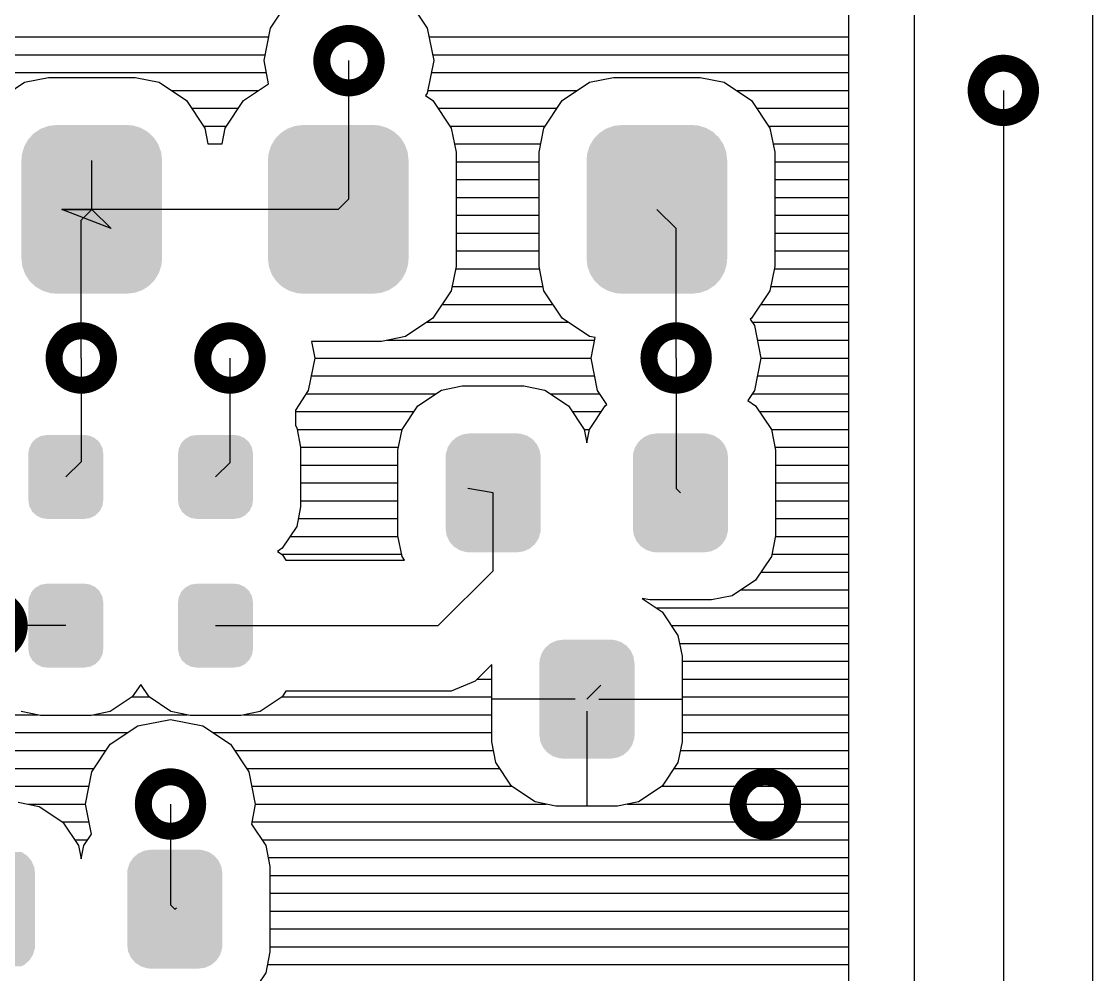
# Model space of a CAD drawing. Extents: x 295 to 953, y 10 to 290.
# Drawn here: x 643.97 to 666.84, y 120.33 to 140.69 of the extents above; entities that cross this region are included whole.
import ezdxf

# ---------------------------------------------------------------- set-up
doc = ezdxf.new("R2010")
doc.units = 0
doc.header["$LTSCALE"] = 5
doc.header["$MEASUREMENT"] = 0
doc.layers.get('0').update_dxf_attribs({"linetype": 'CONTINUOUS', "lineweight": 25})
doc.layers.add('130409_DV-DPH-A6_TOP', color=5, linetype='CONTINUOUS')

msp = doc.modelspace()

# ---------------------------------------------------------------- linework, layer by layer
at = {"const_width": 0.363}
for points in [[(650.382, 139.85, 1), (651.543, 139.85, 1)], [(664.352, 139.215, 1), (665.513, 139.215, 1)], [(644.667, 133.5, 1), (645.828, 133.5, 1)], [(647.842, 133.5, 1), (649.003, 133.5, 1)], [(657.367, 133.5, 1), (658.528, 133.5, 1)], [(642.762, 127.785, 1), (643.923, 127.785, 1)], [(646.572, 123.975, 1), (647.733, 123.975, 1)], [(659.272, 123.975, 1), (660.433, 123.975, 1)]]:
    msp.add_lwpolyline(points, format="xyb", close=True, dxfattribs=at)
for points in [[(644.28, 138.328), (644.383, 138.396), (646.67, 138.328), (646.552, 138.396)], [(644.383, 138.396), (644.435, 138.415), (646.552, 138.396), (646.519, 138.415)], [(644.435, 138.415), (644.546, 138.456), (646.519, 138.415), (646.382, 138.456)], [(644.546, 138.456), (644.624, 138.465), (646.382, 138.456), (646.352, 138.465)], [(644.624, 138.465), (644.719, 138.476), (646.352, 138.465), (646.223, 138.476)], [(649.542, 138.328), (649.645, 138.396), (651.932, 138.328), (651.815, 138.396)], [(649.645, 138.396), (649.698, 138.415), (651.815, 138.396), (651.782, 138.415)], [(649.698, 138.415), (649.809, 138.456), (651.782, 138.415), (651.645, 138.456)], [(649.809, 138.456), (649.887, 138.465), (651.645, 138.456), (651.615, 138.465)], [(649.887, 138.465), (649.982, 138.476), (651.615, 138.465), (651.486, 138.476)], [(656.345, 138.328), (656.448, 138.396), (658.735, 138.328), (658.617, 138.396)], [(656.448, 138.396), (656.5, 138.415), (658.617, 138.396), (658.584, 138.415)], [(656.5, 138.415), (656.611, 138.456), (658.584, 138.415), (658.447, 138.456)], [(656.611, 138.456), (656.689, 138.465), (658.447, 138.456), (658.417, 138.465)], [(656.689, 138.465), (656.784, 138.476), (658.417, 138.465), (658.288, 138.476)], [(644.054, 138.063), (644.118, 138.173), (646.892, 138.063), (646.82, 138.173)], [(644.118, 138.173), (644.151, 138.209), (646.82, 138.173), (646.796, 138.209)], [(644.151, 138.209), (644.237, 138.3), (646.796, 138.209), (646.699, 138.3)], [(644.237, 138.3), (644.28, 138.328), (646.699, 138.3), (646.67, 138.328)], [(649.317, 138.063), (649.381, 138.173), (652.155, 138.063), (652.083, 138.173)], [(649.381, 138.173), (649.414, 138.209), (652.083, 138.173), (652.059, 138.209)], [(649.414, 138.209), (649.5, 138.3), (652.059, 138.209), (651.962, 138.3)], [(649.5, 138.3), (649.542, 138.328), (651.962, 138.3), (651.932, 138.328)], [(656.119, 138.063), (656.183, 138.173), (658.957, 138.063), (658.885, 138.173)], [(656.183, 138.173), (656.216, 138.209), (658.885, 138.173), (658.861, 138.209)], [(656.216, 138.209), (656.302, 138.3), (658.861, 138.209), (658.764, 138.3)], [(656.302, 138.3), (656.345, 138.328), (658.764, 138.3), (658.735, 138.328)], [(643.981, 137.855), (643.994, 137.9), (646.957, 137.855), (646.952, 137.9)], [(643.994, 137.9), (644.031, 138.022), (646.952, 137.9), (646.907, 138.022)], [(644.031, 138.022), (644.054, 138.063), (646.907, 138.022), (646.892, 138.063)], [(649.244, 137.855), (649.257, 137.9), (652.22, 137.855), (652.215, 137.9)], [(649.257, 137.9), (649.294, 138.022), (652.215, 137.9), (652.17, 138.022)], [(649.294, 138.022), (649.317, 138.063), (652.17, 138.022), (652.155, 138.063)], [(656.046, 137.855), (656.059, 137.9), (659.022, 137.855), (659.017, 137.9)], [(656.059, 137.9), (656.096, 138.022), (659.017, 137.9), (658.972, 138.022)], [(656.096, 138.022), (656.119, 138.063), (658.972, 138.022), (658.957, 138.063)], [(643.97, 137.727), (643.981, 137.855), (646.972, 137.727), (646.957, 137.855)], [(643.97, 135.623), (643.97, 137.727), (646.972, 135.623), (646.972, 137.727)], [(649.233, 137.727), (649.244, 137.855), (652.235, 137.727), (652.22, 137.855)], [(649.233, 135.623), (649.233, 137.727), (652.235, 135.623), (652.235, 137.727)], [(656.035, 137.727), (656.046, 137.855), (659.037, 137.727), (659.022, 137.855)], [(656.035, 135.623), (656.035, 137.727), (659.037, 135.623), (659.037, 137.727)], [(643.985, 135.495), (643.97, 135.623), (646.961, 135.495), (646.972, 135.623)], [(649.248, 135.495), (649.233, 135.623), (652.224, 135.495), (652.235, 135.623)], [(656.05, 135.495), (656.035, 135.623), (659.026, 135.495), (659.037, 135.623)], [(643.99, 135.45), (643.985, 135.495), (646.948, 135.45), (646.961, 135.495)], [(644.035, 135.328), (643.99, 135.45), (646.911, 135.328), (646.948, 135.45)], [(649.253, 135.45), (649.248, 135.495), (652.211, 135.45), (652.224, 135.495)], [(649.298, 135.328), (649.253, 135.45), (652.174, 135.328), (652.211, 135.45)], [(656.055, 135.45), (656.05, 135.495), (659.013, 135.45), (659.026, 135.495)], [(656.1, 135.328), (656.055, 135.45), (658.976, 135.328), (659.013, 135.45)], [(644.05, 135.287), (644.035, 135.328), (646.888, 135.287), (646.911, 135.328)], [(644.122, 135.177), (644.05, 135.287), (646.824, 135.177), (646.888, 135.287)], [(644.146, 135.141), (644.122, 135.177), (646.791, 135.141), (646.824, 135.177)], [(649.313, 135.287), (649.298, 135.328), (652.151, 135.287), (652.174, 135.328)], [(649.385, 135.177), (649.313, 135.287), (652.087, 135.177), (652.151, 135.287)], [(649.409, 135.141), (649.385, 135.177), (652.054, 135.141), (652.087, 135.177)], [(656.115, 135.287), (656.1, 135.328), (658.953, 135.287), (658.976, 135.328)], [(656.187, 135.177), (656.115, 135.287), (658.889, 135.177), (658.953, 135.287)], [(656.211, 135.141), (656.187, 135.177), (658.856, 135.141), (658.889, 135.177)], [(644.243, 135.05), (644.146, 135.141), (646.705, 135.05), (646.791, 135.141)], [(644.273, 135.022), (644.243, 135.05), (646.663, 135.022), (646.705, 135.05)], [(644.39, 134.954), (644.273, 135.022), (646.56, 134.954), (646.663, 135.022)], [(644.424, 134.935), (644.39, 134.954), (646.507, 134.935), (646.56, 134.954)], [(644.56, 134.894), (644.424, 134.935), (646.396, 134.894), (646.507, 134.935)], [(649.506, 135.05), (649.409, 135.141), (651.968, 135.05), (652.054, 135.141)], [(649.535, 135.022), (649.506, 135.05), (651.925, 135.022), (651.968, 135.05)], [(649.653, 134.954), (649.535, 135.022), (651.822, 134.954), (651.925, 135.022)], [(649.686, 134.935), (649.653, 134.954), (651.77, 134.935), (651.822, 134.954)], [(649.823, 134.894), (649.686, 134.935), (651.659, 134.894), (651.77, 134.935)], [(656.308, 135.05), (656.211, 135.141), (658.77, 135.05), (658.856, 135.141)], [(656.338, 135.022), (656.308, 135.05), (658.728, 135.022), (658.77, 135.05)], [(656.455, 134.954), (656.338, 135.022), (658.625, 134.954), (658.728, 135.022)], [(656.489, 134.935), (656.455, 134.954), (658.572, 134.935), (658.625, 134.954)], [(656.625, 134.894), (656.489, 134.935), (658.461, 134.894), (658.572, 134.935)], [(644.59, 134.885), (644.56, 134.894), (646.318, 134.885), (646.396, 134.894)], [(644.719, 134.874), (644.59, 134.885), (646.223, 134.874), (646.318, 134.885)], [(649.853, 134.885), (649.823, 134.894), (651.581, 134.885), (651.659, 134.894)], [(649.982, 134.874), (649.853, 134.885), (651.486, 134.874), (651.581, 134.885)], [(656.655, 134.885), (656.625, 134.894), (658.383, 134.885), (658.461, 134.894)], [(656.784, 134.874), (656.655, 134.885), (658.288, 134.874), (658.383, 134.885)], [(644.201, 131.698), (644.278, 131.777), (645.637, 131.698), (645.554, 131.777)], [(644.278, 131.777), (644.294, 131.785), (645.554, 131.777), (645.545, 131.785)], [(644.294, 131.785), (644.391, 131.836), (645.545, 131.785), (645.439, 131.836)], [(644.391, 131.836), (644.417, 131.84), (645.439, 131.836), (645.43, 131.84)], [(644.417, 131.84), (644.516, 131.856), (645.43, 131.84), (645.319, 131.856)], [(644.516, 131.856), (644.516, 131.859), (645.319, 131.856), (645.319, 131.859)], [(647.396, 131.698), (647.473, 131.777), (648.832, 131.698), (648.749, 131.777)], [(647.473, 131.777), (647.489, 131.785), (648.749, 131.777), (648.74, 131.785)], [(647.489, 131.785), (647.586, 131.836), (648.74, 131.785), (648.635, 131.836)], [(647.586, 131.836), (647.612, 131.84), (648.635, 131.836), (648.626, 131.84)], [(647.612, 131.84), (647.711, 131.856), (648.626, 131.84), (648.514, 131.856)], [(647.711, 131.856), (647.711, 131.859), (648.514, 131.856), (648.514, 131.859)], [(653.152, 131.717), (653.205, 131.763), (654.924, 131.717), (654.885, 131.763)], [(653.205, 131.763), (653.261, 131.81), (654.885, 131.763), (654.812, 131.81)], [(653.261, 131.81), (653.33, 131.842), (654.812, 131.81), (654.765, 131.842)], [(653.33, 131.842), (653.391, 131.869), (654.765, 131.842), (654.674, 131.869)], [(653.391, 131.869), (653.49, 131.884), (654.674, 131.869), (654.628, 131.884)], [(653.49, 131.884), (653.533, 131.89), (654.628, 131.884), (654.549, 131.89)], [(657.15, 131.717), (657.203, 131.763), (658.922, 131.717), (658.883, 131.763)], [(657.203, 131.763), (657.259, 131.81), (658.883, 131.763), (658.81, 131.81)], [(657.259, 131.81), (657.328, 131.842), (658.81, 131.81), (658.763, 131.842)], [(657.328, 131.842), (657.389, 131.869), (658.763, 131.842), (658.672, 131.869)], [(657.389, 131.869), (657.488, 131.884), (658.672, 131.869), (658.626, 131.884)], [(657.488, 131.884), (657.531, 131.89), (658.626, 131.884), (658.547, 131.89)], [(644.117, 131.46), (644.134, 131.572), (645.717, 131.46), (645.699, 131.572)], [(644.134, 131.572), (644.141, 131.585), (645.699, 131.572), (645.696, 131.585)], [(644.141, 131.585), (644.19, 131.686), (645.696, 131.585), (645.643, 131.686)], [(644.19, 131.686), (644.201, 131.698), (645.643, 131.686), (645.637, 131.698)], [(647.313, 131.46), (647.33, 131.572), (648.913, 131.46), (648.894, 131.572)], [(647.33, 131.572), (647.336, 131.585), (648.894, 131.572), (648.892, 131.585)], [(647.336, 131.585), (647.385, 131.686), (648.892, 131.585), (648.838, 131.686)], [(647.385, 131.686), (647.396, 131.698), (648.838, 131.686), (648.832, 131.698)], [(653.031, 131.46), (653.051, 131.524), (655.046, 131.46), (655.037, 131.524)], [(653.051, 131.524), (653.073, 131.597), (655.037, 131.524), (655.003, 131.597)], [(653.073, 131.597), (653.11, 131.654), (655.003, 131.597), (654.978, 131.654)], [(653.11, 131.654), (653.152, 131.717), (654.978, 131.654), (654.924, 131.717)], [(657.029, 131.46), (657.048, 131.524), (659.044, 131.46), (659.035, 131.524)], [(657.048, 131.524), (657.071, 131.597), (659.035, 131.524), (659.001, 131.597)], [(657.071, 131.597), (657.108, 131.654), (659.001, 131.597), (658.976, 131.654)], [(657.108, 131.654), (657.15, 131.717), (658.976, 131.654), (658.922, 131.717)], [(644.117, 131.458), (644.117, 131.46), (645.717, 131.458), (645.717, 131.46)], [(644.117, 130.462), (644.117, 131.458), (645.717, 130.462), (645.717, 131.458)], [(647.313, 131.458), (647.313, 131.46), (648.913, 131.458), (648.913, 131.46)], [(647.313, 130.462), (647.313, 131.458), (648.913, 130.462), (648.913, 131.458)], [(653.025, 131.382), (653.031, 131.46), (655.057, 131.382), (655.046, 131.46)], [(653.025, 129.858), (653.025, 131.382), (655.057, 129.858), (655.057, 131.382)], [(657.023, 131.382), (657.029, 131.46), (659.055, 131.382), (659.044, 131.46)], [(657.023, 129.858), (657.023, 131.382), (659.055, 129.858), (659.055, 131.382)], [(644.117, 130.46), (644.117, 130.462), (645.717, 130.46), (645.717, 130.462)], [(644.136, 130.348), (644.117, 130.46), (645.701, 130.348), (645.717, 130.46)], [(644.138, 130.335), (644.136, 130.348), (645.694, 130.335), (645.701, 130.348)], [(647.313, 130.46), (647.313, 130.462), (648.913, 130.46), (648.913, 130.462)], [(647.332, 130.348), (647.313, 130.46), (648.896, 130.348), (648.913, 130.46)], [(647.334, 130.335), (647.332, 130.348), (648.889, 130.335), (648.896, 130.348)], [(644.192, 130.234), (644.138, 130.335), (645.645, 130.234), (645.694, 130.335)], [(644.198, 130.222), (644.192, 130.234), (645.634, 130.222), (645.645, 130.234)], [(644.281, 130.143), (644.198, 130.222), (645.557, 130.143), (645.634, 130.222)], [(644.29, 130.135), (644.281, 130.143), (645.541, 130.135), (645.557, 130.143)], [(644.395, 130.084), (644.29, 130.135), (645.444, 130.084), (645.541, 130.135)], [(647.387, 130.234), (647.334, 130.335), (648.84, 130.234), (648.889, 130.335)], [(647.393, 130.222), (647.387, 130.234), (648.829, 130.222), (648.84, 130.234)], [(647.476, 130.143), (647.393, 130.222), (648.752, 130.143), (648.829, 130.222)], [(647.485, 130.135), (647.476, 130.143), (648.736, 130.135), (648.752, 130.143)], [(647.591, 130.084), (647.485, 130.135), (648.639, 130.084), (648.736, 130.135)], [(644.404, 130.08), (644.395, 130.084), (645.418, 130.08), (645.444, 130.084)], [(644.516, 130.064), (644.404, 130.08), (645.319, 130.064), (645.418, 130.08)], [(644.516, 130.061), (644.516, 130.064), (645.319, 130.061), (645.319, 130.064)], [(647.6, 130.08), (647.591, 130.084), (648.613, 130.08), (648.639, 130.084)], [(647.711, 130.064), (647.6, 130.08), (648.514, 130.064), (648.613, 130.08)], [(647.711, 130.061), (647.711, 130.064), (648.514, 130.061), (648.514, 130.064)], [(653.036, 129.779), (653.025, 129.858), (655.051, 129.779), (655.057, 129.858)], [(653.045, 129.716), (653.036, 129.779), (655.032, 129.716), (655.051, 129.779)], [(653.079, 129.642), (653.045, 129.716), (655.009, 129.642), (655.032, 129.716)], [(657.034, 129.779), (657.023, 129.858), (659.049, 129.779), (659.055, 129.858)], [(657.043, 129.716), (657.034, 129.779), (659.03, 129.716), (659.049, 129.779)], [(657.077, 129.642), (657.043, 129.716), (659.007, 129.642), (659.03, 129.716)], [(653.104, 129.585), (653.079, 129.642), (654.972, 129.585), (655.009, 129.642)], [(653.158, 129.522), (653.104, 129.585), (654.93, 129.522), (654.972, 129.585)], [(653.197, 129.476), (653.158, 129.522), (654.877, 129.476), (654.93, 129.522)], [(653.27, 129.429), (653.197, 129.476), (654.822, 129.429), (654.877, 129.476)], [(657.102, 129.585), (657.077, 129.642), (658.97, 129.585), (659.007, 129.642)], [(657.156, 129.522), (657.102, 129.585), (658.928, 129.522), (658.97, 129.585)], [(657.195, 129.476), (657.156, 129.522), (658.875, 129.476), (658.928, 129.522)], [(657.268, 129.429), (657.195, 129.476), (658.819, 129.429), (658.875, 129.476)], [(653.317, 129.398), (653.27, 129.429), (654.752, 129.398), (654.822, 129.429)], [(653.408, 129.37), (653.317, 129.398), (654.691, 129.37), (654.752, 129.398)], [(653.454, 129.356), (653.408, 129.37), (654.592, 129.356), (654.691, 129.37)], [(653.533, 129.35), (653.454, 129.356), (654.549, 129.35), (654.592, 129.356)], [(657.315, 129.398), (657.268, 129.429), (658.75, 129.398), (658.819, 129.429)], [(657.406, 129.37), (657.315, 129.398), (658.689, 129.37), (658.75, 129.398)], [(657.452, 129.356), (657.406, 129.37), (658.59, 129.356), (658.689, 129.37)], [(657.531, 129.35), (657.452, 129.356), (658.547, 129.35), (658.59, 129.356)], [(644.19, 128.511), (644.201, 128.523), (645.643, 128.511), (645.637, 128.523)], [(644.201, 128.523), (644.278, 128.602), (645.637, 128.523), (645.554, 128.602)], [(644.278, 128.602), (644.294, 128.61), (645.554, 128.602), (645.545, 128.61)], [(644.294, 128.61), (644.391, 128.661), (645.545, 128.61), (645.439, 128.661)], [(644.391, 128.661), (644.417, 128.665), (645.439, 128.661), (645.43, 128.665)], [(644.417, 128.665), (644.516, 128.681), (645.43, 128.665), (645.319, 128.681)], [(644.516, 128.681), (644.516, 128.684), (645.319, 128.681), (645.319, 128.684)], [(647.385, 128.511), (647.396, 128.523), (648.838, 128.511), (648.832, 128.523)], [(647.396, 128.523), (647.473, 128.602), (648.832, 128.523), (648.749, 128.602)], [(647.473, 128.602), (647.489, 128.61), (648.749, 128.602), (648.74, 128.61)], [(647.489, 128.61), (647.586, 128.661), (648.74, 128.61), (648.635, 128.661)], [(647.586, 128.661), (647.612, 128.665), (648.635, 128.661), (648.626, 128.665)], [(647.612, 128.665), (647.711, 128.681), (648.626, 128.665), (648.514, 128.681)], [(647.711, 128.681), (647.711, 128.684), (648.514, 128.681), (648.514, 128.684)], [(644.117, 128.285), (644.134, 128.397), (645.717, 128.285), (645.699, 128.397)], [(644.134, 128.397), (644.141, 128.41), (645.699, 128.397), (645.696, 128.41)], [(644.141, 128.41), (644.19, 128.511), (645.696, 128.41), (645.643, 128.511)], [(647.313, 128.285), (647.33, 128.397), (648.913, 128.285), (648.894, 128.397)], [(647.33, 128.397), (647.336, 128.41), (648.894, 128.397), (648.892, 128.41)], [(647.336, 128.41), (647.385, 128.511), (648.892, 128.41), (648.838, 128.511)], [(644.117, 128.283), (644.117, 128.285), (645.717, 128.283), (645.717, 128.285)], [(644.117, 127.287), (644.117, 128.283), (645.717, 127.287), (645.717, 128.283)], [(647.313, 128.283), (647.313, 128.285), (648.913, 128.283), (648.913, 128.285)], [(647.313, 127.287), (647.313, 128.283), (648.913, 127.287), (648.913, 128.283)], [(655.207, 127.359), (655.262, 127.406), (656.886, 127.359), (656.814, 127.406)], [(655.262, 127.406), (655.331, 127.437), (656.814, 127.406), (656.766, 127.437)], [(655.331, 127.437), (655.393, 127.465), (656.766, 127.437), (656.675, 127.465)], [(655.393, 127.465), (655.492, 127.479), (656.675, 127.465), (656.629, 127.479)], [(655.492, 127.479), (655.535, 127.485), (656.629, 127.479), (656.551, 127.485)], [(644.117, 127.285), (644.117, 127.287), (645.717, 127.285), (645.717, 127.287)], [(644.136, 127.173), (644.117, 127.285), (645.701, 127.173), (645.717, 127.285)], [(644.138, 127.16), (644.136, 127.173), (645.694, 127.16), (645.701, 127.173)], [(644.192, 127.059), (644.138, 127.16), (645.645, 127.059), (645.694, 127.16)], [(647.313, 127.285), (647.313, 127.287), (648.913, 127.285), (648.913, 127.287)], [(647.332, 127.173), (647.313, 127.285), (648.896, 127.173), (648.913, 127.285)], [(647.334, 127.16), (647.332, 127.173), (648.889, 127.16), (648.896, 127.173)], [(647.387, 127.059), (647.334, 127.16), (648.84, 127.059), (648.889, 127.16)], [(655.052, 127.119), (655.075, 127.193), (657.038, 127.119), (657.005, 127.193)], [(655.075, 127.193), (655.112, 127.25), (657.005, 127.193), (656.979, 127.25)], [(655.112, 127.25), (655.153, 127.313), (656.979, 127.25), (656.925, 127.313)], [(655.153, 127.313), (655.207, 127.359), (656.925, 127.313), (656.886, 127.359)], [(644.198, 127.047), (644.192, 127.059), (645.634, 127.047), (645.645, 127.059)], [(644.281, 126.968), (644.198, 127.047), (645.557, 126.968), (645.634, 127.047)], [(644.29, 126.96), (644.281, 126.968), (645.541, 126.96), (645.557, 126.968)], [(644.395, 126.909), (644.29, 126.96), (645.444, 126.909), (645.541, 126.96)], [(647.393, 127.047), (647.387, 127.059), (648.829, 127.047), (648.84, 127.059)], [(647.476, 126.968), (647.393, 127.047), (648.752, 126.968), (648.829, 127.047)], [(647.485, 126.96), (647.476, 126.968), (648.736, 126.96), (648.752, 126.968)], [(647.591, 126.909), (647.485, 126.96), (648.639, 126.909), (648.736, 126.96)], [(655.027, 126.977), (655.033, 127.056), (657.059, 126.977), (657.047, 127.056)], [(655.027, 125.453), (655.027, 126.977), (657.059, 125.453), (657.059, 126.977)], [(655.033, 127.056), (655.052, 127.119), (657.047, 127.056), (657.038, 127.119)], [(644.404, 126.905), (644.395, 126.909), (645.418, 126.905), (645.444, 126.909)], [(644.516, 126.889), (644.404, 126.905), (645.319, 126.889), (645.418, 126.905)], [(644.516, 126.886), (644.516, 126.889), (645.319, 126.886), (645.319, 126.889)], [(647.6, 126.905), (647.591, 126.909), (648.613, 126.905), (648.639, 126.909)], [(647.711, 126.889), (647.6, 126.905), (648.514, 126.889), (648.613, 126.905)], [(647.711, 126.886), (647.711, 126.889), (648.514, 126.886), (648.514, 126.889)], [(655.038, 125.375), (655.027, 125.453), (657.052, 125.375), (657.059, 125.453)], [(655.047, 125.311), (655.038, 125.375), (657.033, 125.311), (657.052, 125.375)], [(655.08, 125.238), (655.047, 125.311), (657.01, 125.238), (657.033, 125.311)], [(655.106, 125.181), (655.08, 125.238), (656.973, 125.181), (657.01, 125.238)], [(655.16, 125.118), (655.106, 125.181), (656.932, 125.118), (656.973, 125.181)], [(655.199, 125.072), (655.16, 125.118), (656.878, 125.072), (656.932, 125.118)], [(655.271, 125.025), (655.199, 125.072), (656.823, 125.025), (656.878, 125.072)], [(655.319, 124.993), (655.271, 125.025), (656.754, 124.993), (656.823, 125.025)], [(655.41, 124.966), (655.319, 124.993), (656.692, 124.966), (656.754, 124.993)], [(655.456, 124.951), (655.41, 124.966), (656.594, 124.951), (656.692, 124.966)], [(655.535, 124.945), (655.456, 124.951), (656.551, 124.945), (656.594, 124.951)], [(642.315, 122.764), (642.357, 122.827), (644.183, 122.764), (644.129, 122.827)], [(642.357, 122.827), (642.41, 122.873), (644.129, 122.827), (644.09, 122.873)], [(642.41, 122.873), (642.466, 122.92), (644.09, 122.873), (644.017, 122.92)], [(642.466, 122.92), (642.535, 122.952), (644.017, 122.92), (643.97, 122.952)], [(646.313, 122.764), (646.355, 122.827), (648.181, 122.764), (648.127, 122.827)], [(646.355, 122.827), (646.408, 122.873), (648.127, 122.827), (648.088, 122.873)], [(646.408, 122.873), (646.464, 122.92), (648.088, 122.873), (648.015, 122.92)], [(646.464, 122.92), (646.533, 122.952), (648.015, 122.92), (647.968, 122.952)], [(646.533, 122.952), (646.594, 122.979), (647.968, 122.952), (647.877, 122.979)], [(646.594, 122.979), (646.693, 122.994), (647.877, 122.979), (647.831, 122.994)], [(646.693, 122.994), (646.736, 123), (647.831, 122.994), (647.752, 123)], [(642.236, 122.57), (642.256, 122.634), (644.251, 122.57), (644.242, 122.634)], [(642.256, 122.634), (642.278, 122.707), (644.242, 122.634), (644.208, 122.707)], [(642.278, 122.707), (642.315, 122.764), (644.208, 122.707), (644.183, 122.764)], [(646.234, 122.57), (646.253, 122.634), (648.249, 122.57), (648.24, 122.634)], [(646.253, 122.634), (646.276, 122.707), (648.24, 122.634), (648.206, 122.707)], [(646.276, 122.707), (646.313, 122.764), (648.206, 122.707), (648.181, 122.764)], [(642.23, 122.492), (642.236, 122.57), (644.262, 122.492), (644.251, 122.57)], [(642.23, 120.968), (642.23, 122.492), (644.262, 120.968), (644.262, 122.492)], [(646.228, 122.492), (646.234, 122.57), (648.26, 122.492), (648.249, 122.57)], [(646.228, 120.968), (646.228, 122.492), (648.26, 120.968), (648.26, 122.492)], [(642.241, 120.889), (642.23, 120.968), (644.256, 120.889), (644.262, 120.968)], [(642.25, 120.826), (642.241, 120.889), (644.237, 120.826), (644.256, 120.889)], [(642.284, 120.752), (642.25, 120.826), (644.214, 120.752), (644.237, 120.826)], [(642.309, 120.695), (642.284, 120.752), (644.177, 120.695), (644.214, 120.752)], [(646.239, 120.889), (646.228, 120.968), (648.254, 120.889), (648.26, 120.968)], [(646.248, 120.826), (646.239, 120.889), (648.235, 120.826), (648.254, 120.889)], [(646.282, 120.752), (646.248, 120.826), (648.212, 120.752), (648.235, 120.826)], [(646.307, 120.695), (646.282, 120.752), (648.175, 120.695), (648.212, 120.752)], [(642.363, 120.632), (642.309, 120.695), (644.135, 120.632), (644.177, 120.695)], [(642.402, 120.586), (642.363, 120.632), (644.082, 120.586), (644.135, 120.632)], [(642.475, 120.539), (642.402, 120.586), (644.027, 120.539), (644.082, 120.586)], [(642.522, 120.508), (642.475, 120.539), (643.957, 120.508), (644.027, 120.539)], [(646.361, 120.632), (646.307, 120.695), (648.133, 120.632), (648.175, 120.695)], [(646.4, 120.586), (646.361, 120.632), (648.08, 120.586), (648.133, 120.632)], [(646.473, 120.539), (646.4, 120.586), (648.024, 120.539), (648.08, 120.586)], [(646.52, 120.508), (646.473, 120.539), (647.955, 120.508), (648.024, 120.539)], [(646.611, 120.48), (646.52, 120.508), (647.894, 120.48), (647.955, 120.508)], [(646.657, 120.466), (646.611, 120.48), (647.795, 120.466), (647.894, 120.48)], [(646.736, 120.46), (646.657, 120.466), (647.752, 120.46), (647.795, 120.466)]]:
    msp.add_solid(points)
at = {"layer": '130409_DV-DPH-A6_TOP', "color": 7}
for p, q in [((666.838, 164.615), (666.838, 94.13)), ((663.028, 147.47), (663.028, 99.21)), ((661.631, 100.317), (661.631, 146.357)), ((649.286, 140.541), (649.677, 141.13)), ((652.243, 141.13), (652.634, 140.541)), ((649.149, 139.85), (649.286, 140.541)), ((652.634, 140.541), (652.771, 139.85)), ((636.83, 140.358), (649.251, 140.358)), ((652.669, 140.358), (661.631, 140.358)), ((635.895, 139.977), (649.174, 139.977)), ((652.746, 139.977), (661.631, 139.977)), ((649.246, 139.352), (649.149, 139.85)), ((650.963, 136.899), (650.963, 139.85)), ((652.771, 139.85), (652.634, 139.154)), ((628.55, 139.596), (649.2, 139.596)), ((652.72, 139.596), (661.631, 139.596)), ((643.449, 138.997), (644.033, 139.388)), ((644.033, 139.388), (644.547, 139.489)), ((644.547, 139.489), (646.396, 139.489)), ((646.396, 139.489), (646.909, 139.388)), ((646.909, 139.388), (647.493, 138.997)), ((648.712, 138.997), (649.246, 139.352)), ((655.514, 138.997), (656.098, 139.388)), ((656.098, 139.388), (656.612, 139.489)), ((656.612, 139.489), (658.461, 139.489)), ((658.461, 139.489), (658.974, 139.388)), ((658.974, 139.388), (659.558, 138.997)), ((647.168, 139.215), (649.037, 139.215)), ((652.634, 139.154), (652.598, 139.103)), ((652.598, 139.103), (652.756, 138.997)), ((652.644, 139.215), (655.834, 139.215)), ((659.233, 139.215), (661.631, 139.215)), ((664.933, 139.215), (664.933, 94.13)), ((647.493, 138.997), (647.884, 138.412)), ((647.605, 138.834), (648.6, 138.834)), ((648.321, 138.412), (648.712, 138.997)), ((652.756, 138.997), (653.147, 138.412)), ((652.868, 138.834), (655.402, 138.834)), ((655.123, 138.412), (655.514, 138.997)), ((659.558, 138.997), (659.949, 138.412)), ((659.67, 138.834), (661.631, 138.834)), ((647.859, 138.453), (648.346, 138.453)), ((647.884, 138.412), (647.95, 138.072)), ((648.255, 138.072), (648.321, 138.412)), ((653.122, 138.453), (655.148, 138.453)), ((653.147, 138.412), (653.249, 137.894)), ((655.021, 137.894), (655.123, 138.412)), ((659.924, 138.453), (661.631, 138.453)), ((659.949, 138.412), (660.051, 137.894)), ((647.95, 138.072), (648.255, 138.072)), ((647.95, 138.072), (648.255, 138.072)), ((653.218, 138.072), (655.052, 138.072)), ((653.249, 137.894), (653.249, 135.451)), ((655.021, 135.451), (655.021, 137.894)), ((660.015, 138.072), (661.631, 138.072)), ((660.051, 137.894), (660.051, 135.451)), ((645.471, 136.675), (645.471, 137.716)), ((653.249, 137.691), (655.021, 137.691)), ((660.051, 137.691), (661.631, 137.691)), ((653.249, 137.31), (655.021, 137.31)), ((660.051, 137.31), (661.631, 137.31)), ((650.734, 136.675), (650.963, 136.899)), ((653.249, 136.929), (655.021, 136.929)), ((660.051, 136.929), (661.631, 136.929)), ((650.734, 136.675), (644.836, 136.675)), ((645.883, 136.264), (644.836, 136.675)), ((644.836, 136.675), (645.471, 136.675)), ((645.248, 136.446), (645.471, 136.675)), ((645.883, 136.264), (645.471, 136.675)), ((653.249, 136.548), (655.021, 136.548)), ((657.948, 136.264), (657.536, 136.675)), ((660.051, 136.548), (661.631, 136.548)), ((645.248, 133.5), (645.248, 136.446)), ((653.249, 136.167), (655.021, 136.167)), ((657.948, 133.5), (657.948, 136.264)), ((660.051, 136.167), (661.631, 136.167)), ((653.249, 135.786), (655.021, 135.786)), ((660.051, 135.786), (661.631, 135.786)), ((653.249, 135.451), (653.147, 134.933)), ((653.243, 135.405), (655.027, 135.405)), ((655.123, 134.933), (655.021, 135.451)), ((660.051, 135.451), (659.949, 134.933)), ((660.041, 135.405), (661.631, 135.405)), ((653.147, 134.933), (652.756, 134.348)), ((653.167, 135.024), (655.103, 135.024)), ((655.514, 134.348), (655.123, 134.933)), ((659.949, 134.933), (659.558, 134.348)), ((659.964, 135.024), (661.631, 135.024)), ((652.954, 134.643), (655.316, 134.643)), ((659.751, 134.643), (661.631, 134.643)), ((652.756, 134.348), (652.172, 133.957)), ((652.624, 134.262), (655.646, 134.262)), ((656.098, 133.957), (655.514, 134.348)), ((659.558, 134.348), (659.527, 134.328)), ((659.527, 134.328), (659.619, 134.191)), ((659.573, 134.262), (661.631, 134.262)), ((659.619, 134.191), (659.756, 133.5)), ((651.659, 133.856), (650.16, 133.856)), ((650.16, 133.856), (650.231, 133.5)), ((652.172, 133.957), (651.659, 133.856)), ((651.77, 133.881), (656.21, 133.881)), ((656.22, 133.937), (656.098, 133.957)), ((656.134, 133.5), (656.22, 133.937)), ((659.68, 133.881), (661.631, 133.881)), ((645.248, 133.5), (645.248, 131.285)), ((648.423, 131.265), (648.423, 133.5)), ((650.231, 133.5), (650.094, 132.804)), ((650.231, 133.5), (656.134, 133.5)), ((656.271, 132.804), (656.134, 133.5)), ((657.948, 133.5), (657.948, 130.711)), ((659.756, 133.5), (659.619, 132.804)), ((659.756, 133.5), (661.631, 133.5)), ((650.155, 133.119), (656.21, 133.119)), ((659.68, 133.119), (661.631, 133.119)), ((652.939, 132.814), (653.381, 132.906)), ((653.381, 132.906), (654.696, 132.906)), ((654.696, 132.906), (655.143, 132.814)), ((650.094, 132.804), (649.82, 132.387)), ((650.048, 132.738), (652.817, 132.738)), ((652.436, 132.479), (652.939, 132.814)), ((655.143, 132.814), (655.646, 132.479)), ((655.26, 132.738), (656.317, 132.738)), ((656.469, 132.504), (656.271, 132.804)), ((659.619, 132.804), (659.477, 132.591)), ((659.573, 132.738), (661.631, 132.738)), ((652.095, 131.976), (652.436, 132.479)), ((655.646, 132.479), (655.982, 131.976)), ((656.098, 131.976), (656.434, 132.479)), ((656.434, 132.479), (656.469, 132.504)), ((659.477, 132.591), (659.644, 132.479)), ((659.644, 132.479), (659.985, 131.976)), ((649.82, 132.387), (649.82, 132.057)), ((649.82, 132.357), (652.349, 132.357)), ((655.728, 132.357), (656.352, 132.357)), ((659.731, 132.357), (661.631, 132.357)), ((649.82, 132.057), (649.85, 132.012)), ((649.85, 132.012), (649.931, 131.595)), ((649.855, 131.976), (652.095, 131.976)), ((652.009, 131.529), (652.095, 131.976)), ((655.982, 131.976), (656.098, 131.976)), ((655.982, 131.976), (656.043, 131.692)), ((656.043, 131.692), (656.098, 131.976)), ((659.985, 131.976), (661.631, 131.976)), ((659.985, 131.976), (660.071, 131.529)), ((649.931, 131.595), (652.019, 131.595)), ((649.931, 131.595), (649.931, 130.32)), ((652.009, 129.705), (652.009, 131.529)), ((660.061, 131.595), (661.631, 131.595)), ((660.071, 131.529), (660.071, 129.705)), ((645.248, 131.285), (644.917, 130.96)), ((648.113, 130.96), (648.423, 131.265)), ((649.931, 131.214), (652.009, 131.214)), ((660.071, 131.214), (661.631, 131.214)), ((649.931, 130.833), (652.009, 130.833)), ((660.071, 130.833), (661.631, 130.833)), ((654.041, 130.62), (653.503, 130.711)), ((654.041, 128.958), (654.041, 130.62)), ((657.948, 130.711), (658.039, 130.62)), ((649.931, 130.452), (652.009, 130.452)), ((660.071, 130.452), (661.631, 130.452)), ((649.931, 130.32), (649.85, 129.903)), ((649.85, 129.903), (649.535, 129.436)), ((649.881, 130.071), (652.009, 130.071)), ((660.071, 130.071), (661.631, 130.071)), ((649.703, 129.69), (652.014, 129.69)), ((652.095, 129.263), (652.009, 129.705)), ((660.071, 129.705), (659.985, 129.263)), ((660.066, 129.69), (661.631, 129.69)), ((649.535, 129.436), (649.439, 129.37)), ((649.439, 129.37), (649.535, 129.304)), ((649.53, 129.309), (652.085, 129.309)), ((649.535, 129.304), (649.616, 129.182)), ((652.151, 129.182), (652.095, 129.263)), ((659.985, 129.263), (659.644, 128.755)), ((659.995, 129.309), (661.631, 129.309)), ((649.616, 129.182), (652.151, 129.182)), ((652.868, 127.785), (654.041, 128.958)), ((659.644, 128.755), (659.141, 128.42)), ((659.761, 128.928), (661.631, 128.928)), ((659.329, 128.547), (661.631, 128.547)), ((657.384, 128.334), (657.221, 128.364)), ((657.221, 128.364), (657.648, 128.08)), ((658.699, 128.334), (657.384, 128.334)), ((659.141, 128.42), (658.699, 128.334)), ((657.521, 128.166), (661.631, 128.166)), ((657.648, 128.08), (657.983, 127.572)), ((644.917, 127.785), (643.343, 127.785)), ((648.113, 127.785), (652.868, 127.785)), ((657.846, 127.785), (661.631, 127.785)), ((657.983, 127.572), (658.075, 127.13)), ((658.019, 127.404), (661.631, 127.404)), ((654.011, 126.952), (653.655, 126.596)), ((654.011, 125.306), (654.011, 126.952)), ((658.075, 127.13), (658.075, 125.306)), ((658.075, 127.023), (661.631, 127.023)), ((646.518, 126.53), (646.335, 126.261)), ((646.695, 126.261), (646.518, 126.53)), ((653.655, 126.596), (653.142, 126.388)), ((653.696, 126.642), (654.011, 126.642)), ((656.337, 126.515), (656.043, 126.215)), ((658.075, 126.642), (661.631, 126.642)), ((646.335, 126.261), (645.867, 125.951)), ((646.33, 126.261), (646.7, 126.261)), ((647.163, 125.951), (646.695, 126.261)), ((649.535, 126.261), (649.068, 125.951)), ((649.53, 126.261), (654.011, 126.261)), ((649.616, 126.388), (649.535, 126.261)), ((653.142, 126.388), (649.616, 126.388)), ((658.075, 126.261), (661.631, 126.261)), ((655.789, 126.215), (654.011, 126.215)), ((656.297, 126.215), (658.075, 126.215)), ((633.945, 125.88), (644.318, 125.88)), ((644.374, 125.865), (643.962, 125.951)), ((645.456, 125.865), (644.374, 125.865)), ((645.867, 125.951), (645.456, 125.865)), ((645.512, 125.88), (647.518, 125.88)), ((646.457, 125.646), (647.153, 125.783)), ((647.153, 125.783), (647.843, 125.646)), ((647.574, 125.865), (647.163, 125.951)), ((648.656, 125.865), (647.574, 125.865)), ((649.068, 125.951), (648.656, 125.865)), ((648.712, 125.88), (654.011, 125.88)), ((656.043, 125.961), (656.043, 123.929)), ((658.075, 125.88), (661.631, 125.88)), ((645.867, 125.255), (646.457, 125.646)), ((647.843, 125.646), (648.433, 125.255)), ((633.945, 125.499), (646.233, 125.499)), ((648.067, 125.499), (654.011, 125.499)), ((658.075, 125.499), (661.631, 125.499)), ((633.904, 125.118), (645.776, 125.118)), ((645.476, 124.666), (645.867, 125.255)), ((648.433, 125.255), (648.824, 124.666)), ((648.524, 125.118), (654.046, 125.118)), ((654.097, 124.859), (654.011, 125.306)), ((658.075, 125.306), (657.983, 124.859)), ((658.034, 125.118), (661.631, 125.118)), ((654.432, 124.356), (654.097, 124.859)), ((657.983, 124.859), (657.648, 124.356)), ((633.767, 124.737), (645.522, 124.737)), ((645.339, 123.975), (645.476, 124.666)), ((648.778, 124.737), (654.183, 124.737)), ((648.824, 124.666), (648.961, 123.975)), ((657.897, 124.737), (661.631, 124.737)), ((633.513, 124.356), (645.415, 124.356)), ((648.885, 124.356), (654.437, 124.356)), ((654.935, 124.021), (654.432, 124.356)), ((657.648, 124.356), (657.145, 124.021)), ((657.643, 124.356), (661.631, 124.356)), ((643.901, 124.016), (644.348, 123.924)), ((644.11, 123.975), (645.339, 123.975)), ((645.466, 123.33), (645.339, 123.975)), ((647.153, 123.975), (647.153, 121.821)), ((648.961, 123.975), (648.88, 123.548)), ((648.961, 123.975), (655.174, 123.975)), ((655.382, 123.929), (654.935, 124.021)), ((657.145, 124.021), (656.698, 123.929)), ((656.906, 123.975), (661.631, 123.975)), ((644.348, 123.924), (644.851, 123.589)), ((656.698, 123.929), (655.382, 123.929)), ((644.846, 123.594), (645.415, 123.594)), ((644.851, 123.589), (645.187, 123.086)), ((648.88, 123.548), (649.19, 123.086)), ((648.885, 123.594), (661.631, 123.594)), ((645.303, 123.086), (645.466, 123.33)), ((645.105, 123.213), (645.385, 123.213)), ((645.187, 123.086), (645.248, 122.802)), ((645.248, 122.802), (645.303, 123.086)), ((649.103, 123.213), (661.631, 123.213)), ((649.19, 123.086), (649.276, 122.639)), ((645.237, 122.832), (645.253, 122.832)), ((649.24, 122.832), (661.631, 122.832)), ((649.276, 122.639), (649.276, 120.815)), ((649.276, 122.451), (661.631, 122.451)), ((649.276, 122.07), (661.631, 122.07)), ((647.153, 121.821), (647.244, 121.73)), ((647.244, 121.73), (647.28, 121.76)), ((649.276, 121.689), (661.631, 121.689)), ((649.276, 121.308), (661.631, 121.308)), ((649.276, 120.815), (649.19, 120.373)), ((649.276, 120.927), (661.631, 120.927)), ((649.225, 120.546), (661.631, 120.546)), ((649.19, 120.373), (648.849, 119.865))]:
    msp.add_line(p, q, dxfattribs=at)

doc.saveas('drawing.dxf')
